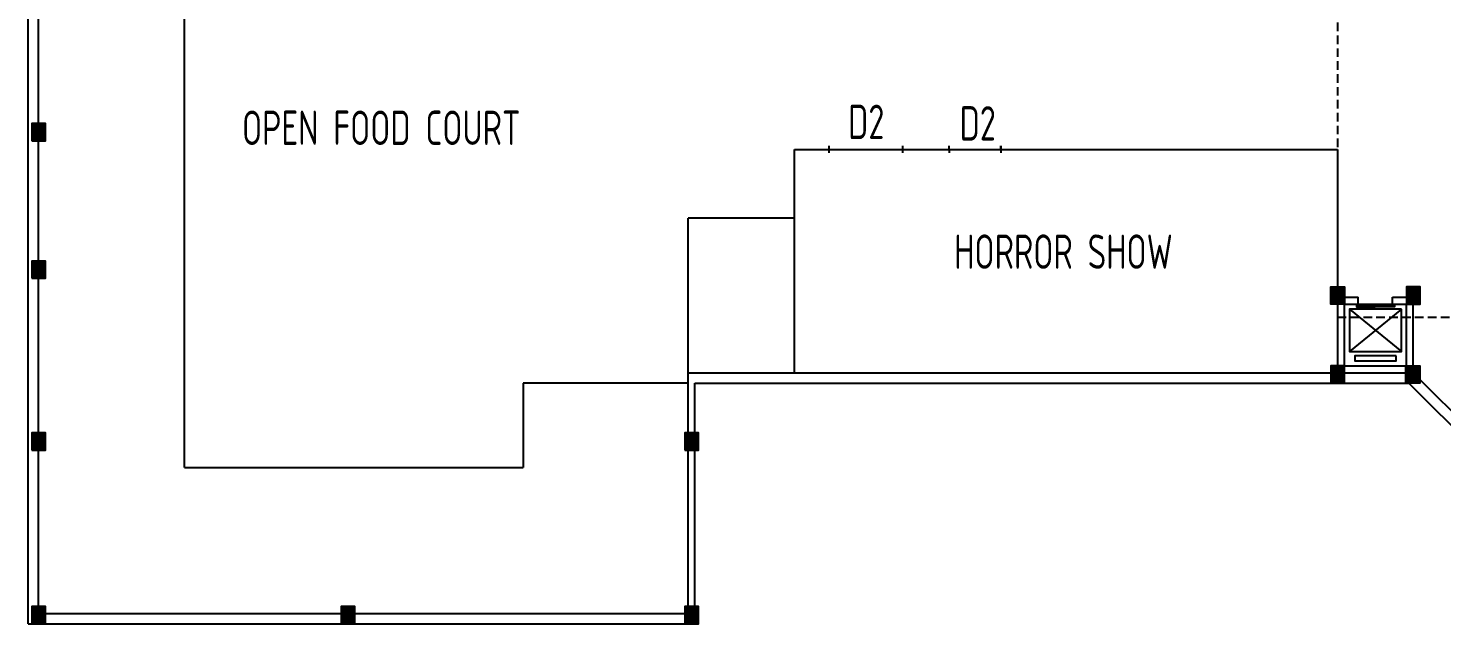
# Model space of a CAD drawing. Header units: millimetres. Extents: x 0 to 371, y 0 to 131.
# Drawn here: x 192.26 to 233.39, y 25.52 to 42.84 of the extents above; entities that cross this region are included whole.
import ezdxf

# ---------------------------------------------------------------- set-up
doc = ezdxf.new("R2010")
doc.units = ezdxf.units.MM
doc.linetypes.add('DASHED2', pattern=[0.375, 0.25, -0.125])
for name, color, linetype in [('COL_FILL', 8, 'Continuous'), ('COLUMN', 7, 'Continuous'), ('STAIR', 2, 'Continuous'), ('WALL', 7, 'Continuous'), ('WINDOW', 2, 'Continuous')]:
    doc.layers.add(name, color=color, linetype=linetype)
doc.styles.add('YQ_DIM', font='SUPEROS.SHX', dxfattribs={"width": 0.8, "bigfont": 'HZDX.SHX'})
doc.styles.add('YQ_TEXT', font='SUPEROS.SHX', dxfattribs={"width": 0.8, "bigfont": 'HZDX.SHX'})

msp = doc.modelspace()

# ---------------------------------------------------------------- hatches: boundary and pattern name
at = {"layer": 'COL_FILL'}
h = msp.add_hatch(color=256, dxfattribs=at)
h.dxf.hatch_style = 1
h.paths.add_polyline_path([(192.3622, 39.5702), (192.7622, 39.5702), (192.7622, 40.0702), (192.3622, 40.0702)])
h = msp.add_hatch(color=256, dxfattribs=at)
h.dxf.hatch_style = 1
h.paths.add_polyline_path([(192.3622, 35.5702), (192.7622, 35.5702), (192.7622, 36.0702), (192.3622, 36.0702)])
h = msp.add_hatch(color=256, dxfattribs=at)
h.dxf.hatch_style = 1
h.paths.add_polyline_path([(230.5622, 34.8202), (230.1622, 34.8202), (230.1622, 35.3202), (230.5622, 35.3202)])
h = msp.add_hatch(color=256, dxfattribs=at)
h.dxf.hatch_style = 1
h.paths.add_polyline_path([(232.3622, 34.8202), (232.7622, 34.8202), (232.7622, 35.3202), (232.3622, 35.3202)])
h = msp.add_hatch(color=256, dxfattribs=at)
h.dxf.hatch_style = 1
h.paths.add_polyline_path([(230.5622, 33.0202), (230.1622, 33.0202), (230.1622, 32.5202), (230.5622, 32.5202)])
h = msp.add_hatch(color=256, dxfattribs=at)
h.dxf.hatch_style = 1
h.paths.add_polyline_path([(232.3501, 33.0202), (232.7501, 33.0202), (232.7501, 32.5202), (232.3501, 32.5202)])
h = msp.add_hatch(color=256, dxfattribs=at)
h.dxf.hatch_style = 1
h.paths.add_polyline_path([(192.3622, 30.5702), (192.7622, 30.5702), (192.7622, 31.0702), (192.3622, 31.0702)])
h = msp.add_hatch(color=256, dxfattribs=at)
h.dxf.hatch_style = 1
h.paths.add_polyline_path([(211.3622, 30.5702), (211.7622, 30.5702), (211.7622, 31.0702), (211.3622, 31.0702)])
h = msp.add_hatch(color=256, dxfattribs=at)
h.dxf.hatch_style = 1
h.paths.add_polyline_path([(192.3622, 25.5202), (192.7622, 25.5202), (192.7622, 26.0202), (192.3622, 26.0202)])
h = msp.add_hatch(color=256, dxfattribs=at)
h.dxf.hatch_style = 1
h.paths.add_polyline_path([(201.3622, 25.5202), (201.7622, 25.5202), (201.7622, 26.0202), (201.3622, 26.0202)])
h = msp.add_hatch(color=256, dxfattribs=at)
h.dxf.hatch_style = 1
h.paths.add_polyline_path([(211.3622, 25.5202), (211.7622, 25.5202), (211.7622, 26.0202), (211.3622, 26.0202)])

# ---------------------------------------------------------------- linework, layer by layer
for p, q in [((192.2622, 25.5202), (192.2622, 68.9445)), ((192.5622, 25.8202), (192.5622, 68.8202)), ((196.8122, 30.0702), (196.8122, 49.3202)), ((214.5622, 32.8202), (214.5622, 39.3202)), ((214.5622, 39.3202), (215.5622, 39.3202)), ((215.5622, 39.2202), (215.5622, 39.4202)), ((217.7122, 39.2202), (217.7122, 39.4202)), ((217.7122, 39.3202), (219.0622, 39.3202)), ((219.0622, 39.3202), (219.0622, 39.4202)), ((219.0622, 39.3202), (219.0622, 39.2202)), ((220.5622, 39.3202), (220.5622, 39.4202)), ((220.5622, 39.4202), (220.5622, 39.2202)), ((220.5622, 39.3202), (230.3622, 39.3202)), ((230.3622, 39.3202), (230.3622, 35.3202)), ((214.5622, 37.3202), (211.4622, 37.3202)), ((211.4622, 30.5702), (211.4622, 37.3202)), ((230.3622, 35.0202), (230.9622, 35.0202)), ((230.3622, 35.0202), (230.3622, 32.8202)), ((230.5622, 32.8202), (230.5622, 35.3202)), ((230.9622, 34.8202), (230.9622, 35.0202)), ((231.9622, 35.0202), (232.5622, 35.0202)), ((231.9622, 34.8202), (231.9622, 35.0202)), ((232.5622, 32.8202), (232.5622, 35.0202)), ((230.5622, 34.8202), (230.9622, 34.8202)), ((231.9622, 34.8202), (232.3622, 34.8202)), ((232.3622, 33.0202), (232.3622, 34.8202)), ((230.5622, 33.0202), (232.3622, 33.0202)), ((211.4622, 32.5202), (206.6622, 32.5202)), ((206.6622, 32.5202), (206.6622, 30.0702)), ((211.4622, 32.8202), (232.5622, 32.8202)), ((211.6622, 32.5202), (232.4379, 32.5202)), ((232.4379, 32.5202), (236.4379, 28.5202)), ((232.5622, 32.8202), (234.4622, 30.9202)), ((211.5622, 30.5702), (211.5622, 31.0702)), ((196.8122, 30.0702), (206.6622, 30.0702)), ((211.5622, 25.8202), (211.5622, 26.0202)), ((192.2622, 25.5202), (211.7622, 25.5202)), ((192.5622, 25.8202), (211.5622, 25.8202))]:
    msp.add_line(p, q)
at = {"linetype": 'DASHED2'}
for p, q in [((230.3622, 45.6353), (230.3622, 34.4353)), ((230.3622, 34.4353), (246.5707, 34.4353))]:
    msp.add_line(p, q, dxfattribs=at)
at = {"color": 2}
for p, q in [((215.5622, 39.3202), (217.7122, 39.3202)), ((219.0622, 39.3202), (220.5622, 39.3202))]:
    msp.add_line(p, q, dxfattribs=at)
at = {"layer": 'COLUMN'}
for points in [[(192.3622, 39.5702), (192.7622, 39.5702), (192.7622, 40.0702), (192.3622, 40.0702)], [(192.3622, 35.5702), (192.7622, 35.5702), (192.7622, 36.0702), (192.3622, 36.0702)], [(230.5622, 34.8202), (230.1622, 34.8202), (230.1622, 35.3202), (230.5622, 35.3202)], [(232.3622, 34.8202), (232.7622, 34.8202), (232.7622, 35.3202), (232.3622, 35.3202)], [(230.5622, 33.0202), (230.1622, 33.0202), (230.1622, 32.5202), (230.5622, 32.5202)], [(232.3501, 33.0202), (232.7501, 33.0202), (232.7501, 32.5202), (232.3501, 32.5202)], [(192.3622, 30.5702), (192.7622, 30.5702), (192.7622, 31.0702), (192.3622, 31.0702)], [(211.3622, 30.5702), (211.7622, 30.5702), (211.7622, 31.0702), (211.3622, 31.0702)], [(192.3622, 25.5202), (192.7622, 25.5202), (192.7622, 26.0202), (192.3622, 26.0202)], [(201.3622, 25.5202), (201.7622, 25.5202), (201.7622, 26.0202), (201.3622, 26.0202)], [(211.3622, 25.5202), (211.7622, 25.5202), (211.7622, 26.0202), (211.3622, 26.0202)]]:
    msp.add_lwpolyline(points, close=True, dxfattribs=at)
at = {"layer": 'STAIR'}
for p, q in [((232.2182, 34.6762), (230.7062, 33.4364)), ((230.7062, 34.6762), (232.2182, 33.4364))]:
    msp.add_line(p, q, dxfattribs=at)
for points in [[(232.2182, 34.6762), (230.7062, 34.6762), (230.7062, 33.4364), (232.2182, 33.4364)], [(232.067, 33.3154), (230.8574, 33.3154), (230.8574, 33.1642), (232.067, 33.1642)]]:
    msp.add_lwpolyline(points, close=True, dxfattribs=at)
at = {"layer": 'WALL'}
for p, q in [((211.6622, 31.0702), (211.6622, 32.5202)), ((211.4622, 26.0202), (211.4622, 30.5702)), ((211.6622, 26.0202), (211.6622, 30.5702))]:
    msp.add_line(p, q, dxfattribs=at)
at = {"layer": 'WINDOW'}
msp.add_line((230.9622, 34.8202), (231.9622, 34.8202), dxfattribs=at)
for points in [[(230.9122, 34.7902), (230.9122, 34.7402), (231.4522, 34.7402), (231.4522, 34.7902)], [(232.0122, 34.7902), (232.0122, 34.7402), (231.4722, 34.7402), (231.4722, 34.7902)]]:
    msp.add_lwpolyline(points, close=True, dxfattribs=at)

# ---------------------------------------------------------------- texts
at = {"color": 250, "width": 0.8}
for s, style, p in [('OPEN FOOD COURT', 'YQ_TEXT', (198.4808, 39.4487)), ('D2', 'YQ_DIM', (216.1199, 39.6219)), ('D2', 'YQ_DIM', (219.3625, 39.578)), ('HORROR SHOW', 'YQ_TEXT', (219.2043, 35.8454))]:
    msp.add_text(s, height=1, dxfattribs=dict(at, style=style)).set_placement(p)

doc.saveas('drawing.dxf')
